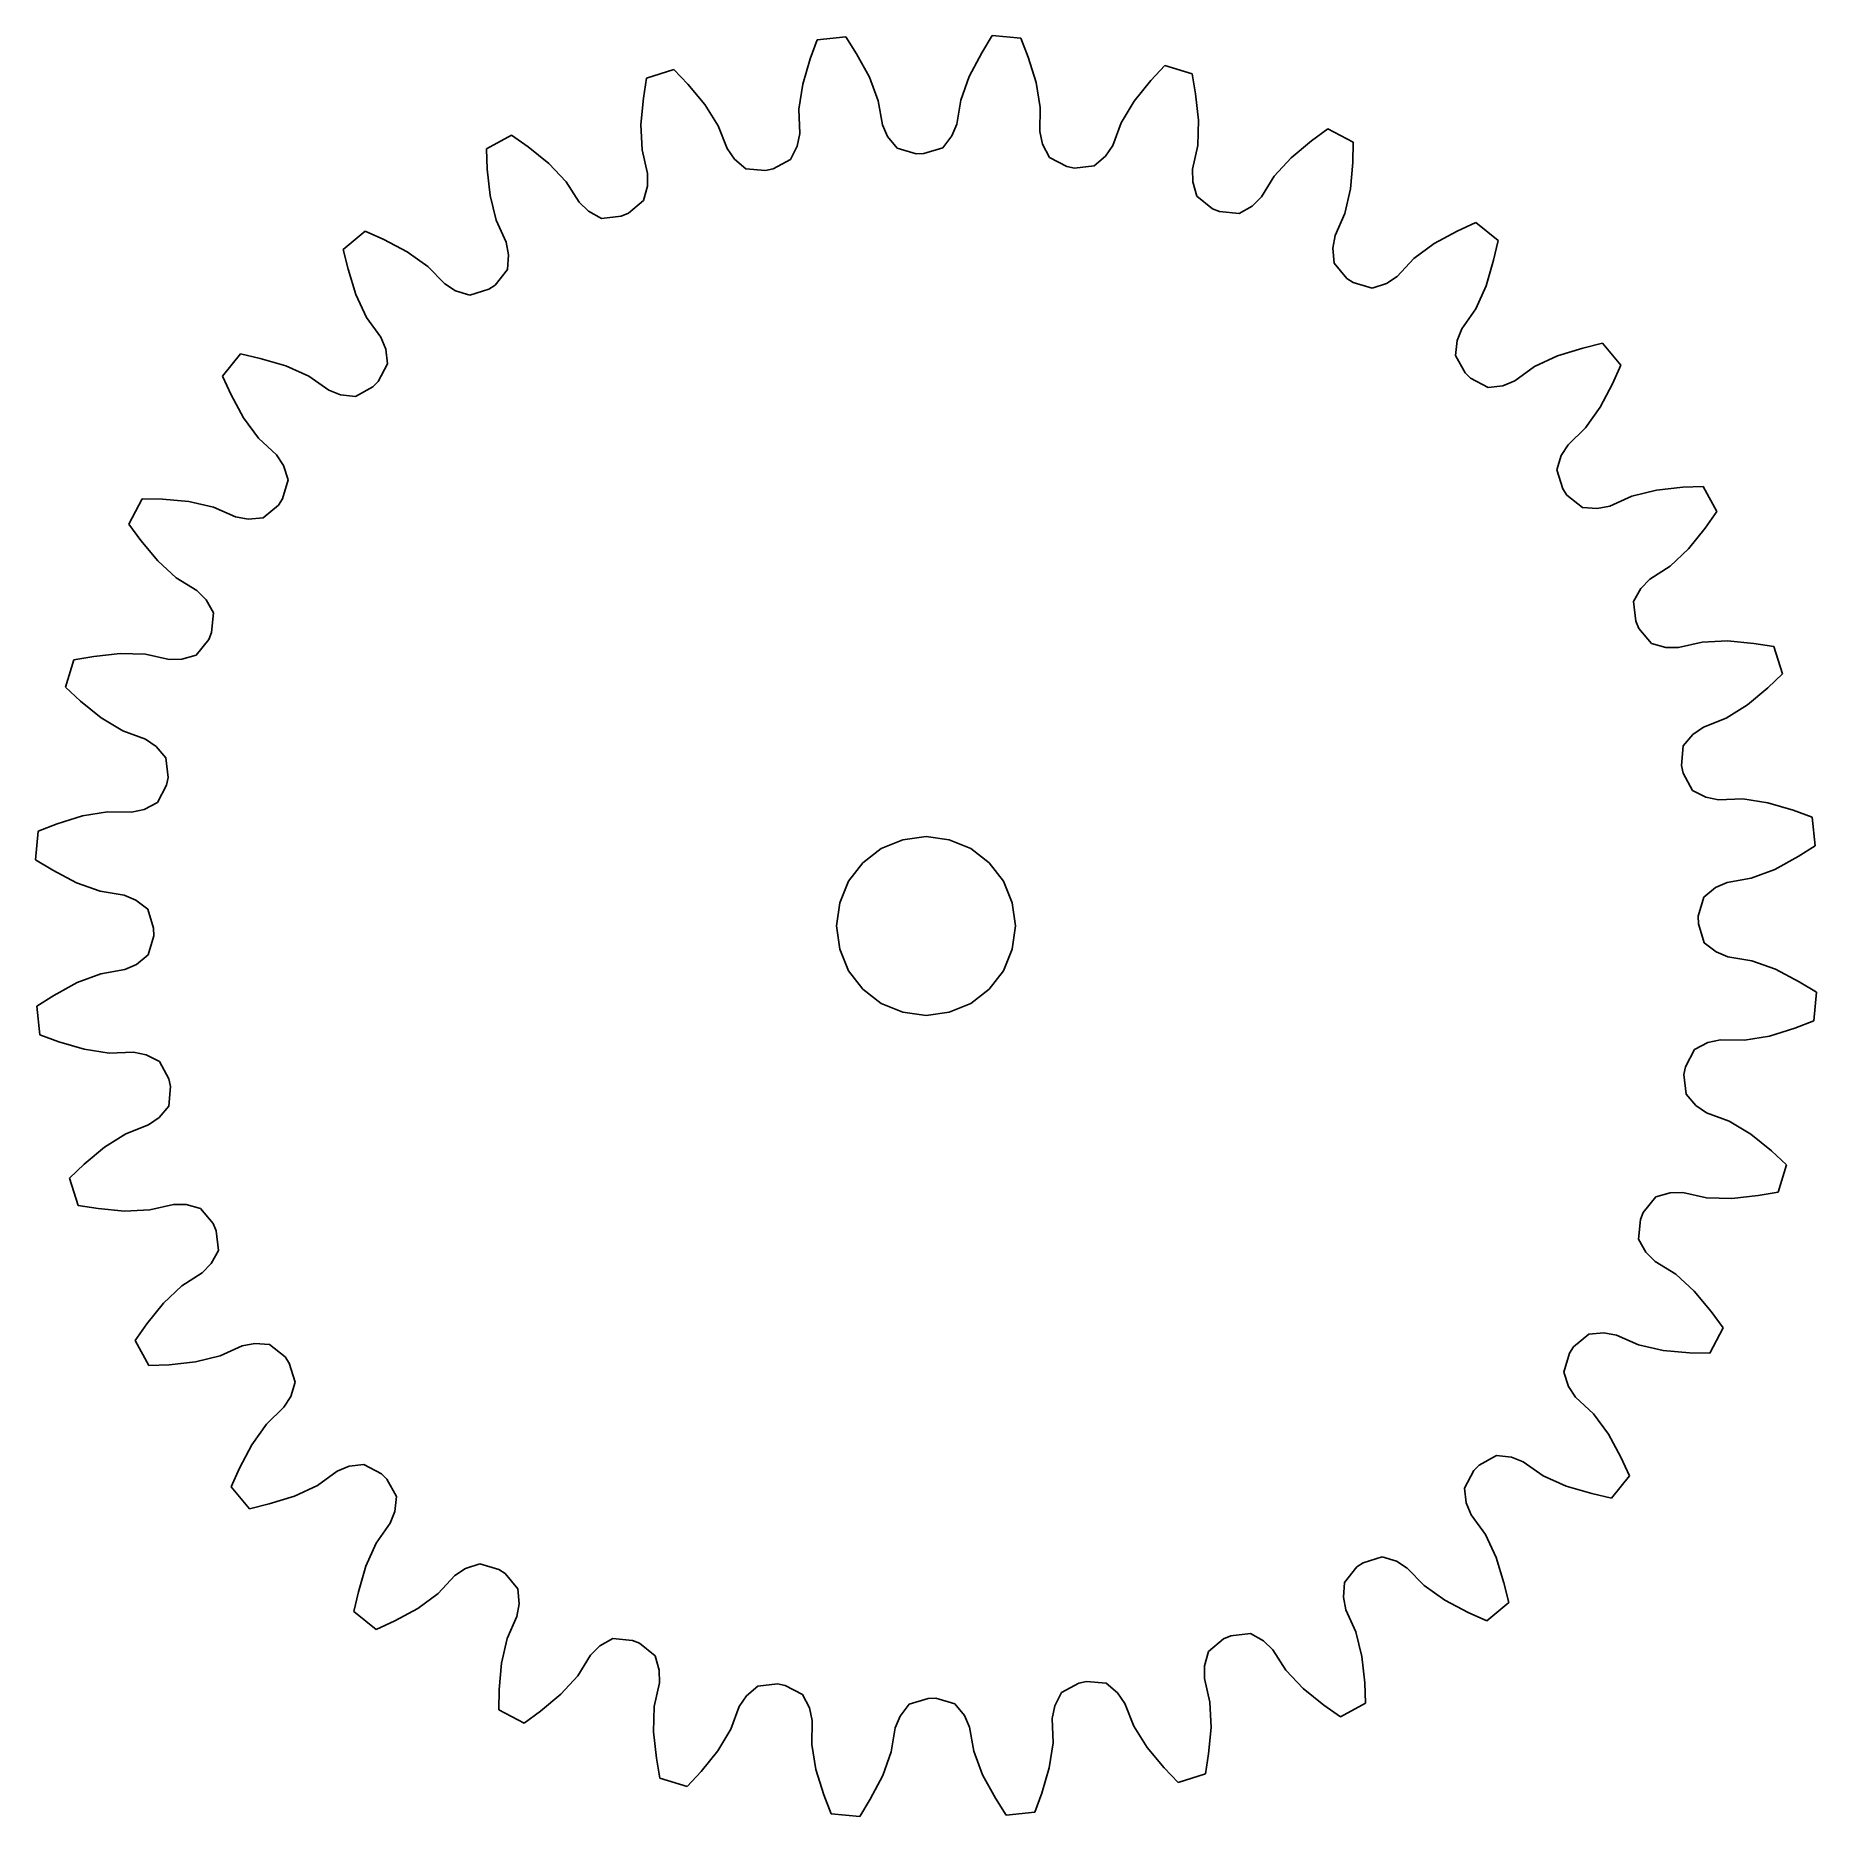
# Model space of a CAD drawing. Extents: x 0.01 to 9.98, y 0.01 to 9.98.
import ezdxf

# ---------------------------------------------------------------- set-up
doc = ezdxf.new("R2010")
doc.units = 0

msp = doc.modelspace()

# ---------------------------------------------------------------- linework, layer by layer
for p, q in [((4.38708, 9.95366), (4.54657, 9.97063)), ((4.54657, 9.97063), (4.60727, 9.87433)), ((5.30689, 9.87982), (5.36607, 9.97707)), ((5.36607, 9.97707), (5.52581, 9.9626)), ((4.348, 9.84674), (4.38708, 9.95366)), ((4.60727, 9.87433), (4.67841, 9.74439)), ((5.23779, 9.74878), (5.30689, 9.87982)), ((5.52581, 9.9626), (5.56655, 9.85631)), ((3.43146, 9.7397), (3.58457, 9.78747)), ((3.58457, 9.78747), (3.6629, 9.70486)), ((4.3058, 9.70473), (4.348, 9.84674)), ((5.56655, 9.85631), (5.61098, 9.71498)), ((6.2538, 9.72521), (6.33082, 9.80904)), ((6.33082, 9.80904), (6.48466, 9.76368)), ((3.414, 9.62722), (3.43146, 9.7397)), ((3.6629, 9.70486), (3.75803, 9.59129)), ((4.28459, 9.56521), (4.3058, 9.70473)), ((4.67841, 9.74439), (4.72852, 9.61246)), ((5.18977, 9.61608), (5.23779, 9.74878)), ((5.61098, 9.71498), (5.63439, 9.57581)), ((6.16047, 9.61016), (6.2538, 9.72521)), ((6.48466, 9.76368), (6.50389, 9.65148)), ((3.40031, 9.4797), (3.414, 9.62722)), ((3.75803, 9.59129), (3.83291, 9.47167)), ((4.28927, 9.4295), (4.28459, 9.56521)), ((4.72852, 9.61246), (4.7525, 9.4788)), ((5.16788, 9.48206), (5.18977, 9.61608)), ((5.63439, 9.57581), (5.63183, 9.44004)), ((6.08748, 9.48938), (6.16047, 9.61016)), ((6.50389, 9.65148), (6.51989, 9.50421)), ((3.40672, 9.33873), (3.40031, 9.4797)), ((3.83291, 9.47167), (3.88251, 9.34526)), ((4.7525, 9.4788), (4.78078, 9.41277)), ((5.14064, 9.4156), (5.16788, 9.48206)), ((6.03987, 9.36221), (6.08748, 9.48938)), ((6.51989, 9.50421), (6.5157, 9.36315)), ((2.53595, 9.34343), (2.6768, 9.42015)), ((2.6768, 9.42015), (2.76974, 9.35441)), ((4.27552, 9.359), (4.28927, 9.4295)), ((4.78078, 9.41277), (4.83346, 9.34757)), ((5.089, 9.34958), (5.14064, 9.4156)), ((5.63183, 9.44004), (5.64669, 9.36976)), ((5.64669, 9.36976), (5.68563, 9.29555)), ((7.03838, 9.2942), (7.15236, 9.38883)), ((7.15236, 9.38883), (7.24425, 9.45602)), ((7.24425, 9.45602), (7.38629, 9.38153)), ((7.38629, 9.38153), (7.38326, 9.26773)), ((2.54076, 9.2297), (2.53595, 9.34343)), ((2.76974, 9.35441), (2.88519, 9.26158)), ((3.43779, 9.20654), (3.40672, 9.33873)), ((3.88251, 9.34526), (3.92313, 9.28602)), ((3.92313, 9.28602), (3.98751, 9.23235)), ((4.13997, 9.23137), (4.23775, 9.28417)), ((4.23775, 9.28417), (4.27552, 9.359)), ((4.83346, 9.34757), (4.94016, 9.31654)), ((4.94016, 9.31654), (4.9828, 9.31687)), ((4.9828, 9.31687), (5.089, 9.34958)), ((5.68563, 9.29555), (5.78423, 9.24429)), ((5.93666, 9.24766), (6.00019, 9.30233)), ((6.00019, 9.30233), (6.03987, 9.36221)), ((6.5157, 9.36315), (6.48671, 9.23048)), ((6.94322, 9.18998), (7.03838, 9.2942)), ((7.38326, 9.26773), (7.37022, 9.12016)), ((2.55612, 9.08235), (2.54076, 9.2297)), ((2.88519, 9.26158), (2.98197, 9.15887)), ((3.43806, 9.1347), (3.43779, 9.20654)), ((3.98751, 9.23235), (4.09821, 9.22273)), ((4.09821, 9.22273), (4.13997, 9.23137)), ((5.78423, 9.24429), (5.82612, 9.2363)), ((5.82612, 9.2363), (5.93666, 9.24766)), ((6.48671, 9.23048), (6.48757, 9.15866)), ((6.87172, 9.07454), (6.94322, 9.18998)), ((2.58991, 8.94533), (2.55612, 9.08235)), ((2.98197, 9.15887), (3.05528, 9.04456)), ((3.41561, 9.05395), (3.43806, 9.1347)), ((6.48757, 9.15866), (6.51128, 9.07827)), ((6.51128, 9.07827), (6.59798, 9.00876)), ((6.82112, 9.02356), (6.87172, 9.07454)), ((7.37022, 9.12016), (7.33859, 8.98263)), ((3.05528, 9.04456), (3.10667, 8.99438)), ((3.10667, 8.99438), (3.18029, 8.95431)), ((3.29074, 8.96646), (3.33001, 8.98309)), ((3.33001, 8.98309), (3.41561, 9.05395)), ((6.59798, 9.00876), (6.63751, 8.99275)), ((6.63751, 8.99275), (6.74814, 8.98233)), ((6.74814, 8.98233), (6.82112, 9.02356)), ((7.33859, 8.98263), (7.28427, 8.85817)), ((1.73495, 8.78007), (1.85813, 8.88279)), ((1.85813, 8.88279), (1.96211, 8.83644)), ((2.64617, 8.82174), (2.58991, 8.94533)), ((3.18029, 8.95431), (3.29074, 8.96646)), ((7.83777, 8.81304), (7.96803, 8.88361)), ((7.96803, 8.88361), (8.07126, 8.93159)), ((8.07126, 8.93159), (8.19604, 8.83081)), ((1.76186, 8.66946), (1.73495, 8.78007)), ((1.96211, 8.83644), (2.09345, 8.76792)), ((2.09345, 8.76792), (2.20841, 8.68606)), ((2.66045, 8.75134), (2.64617, 8.82174)), ((7.28427, 8.85817), (7.27111, 8.78756)), ((7.27111, 8.78756), (7.27868, 8.70408)), ((7.72411, 8.72939), (7.83777, 8.81304)), ((8.19604, 8.83081), (8.17087, 8.71979)), ((1.80567, 8.52794), (1.76186, 8.66946)), ((2.20841, 8.68606), (2.30261, 8.58826)), ((2.65419, 8.66776), (2.66045, 8.75134)), ((7.27868, 8.70408), (7.35015, 8.619)), ((7.63146, 8.63011), (7.72411, 8.72939)), ((8.17087, 8.71979), (8.12929, 8.5776)), ((2.30261, 8.58826), (2.36281, 8.54907)), ((2.54879, 8.55759), (2.58406, 8.58156)), ((2.58406, 8.58156), (2.65419, 8.66776)), ((7.35015, 8.619), (7.3858, 8.59559)), ((7.3858, 8.59559), (7.49227, 8.56378)), ((7.49227, 8.56378), (7.57189, 8.58998)), ((7.57189, 8.58998), (7.63146, 8.63011)), ((8.12929, 8.5776), (8.07143, 8.44889)), ((1.86554, 8.40014), (1.80567, 8.52794)), ((2.36281, 8.54907), (2.44283, 8.52412)), ((2.44283, 8.52412), (2.54879, 8.55759)), ((1.94483, 8.28991), (1.86554, 8.40014)), ((8.07143, 8.44889), (7.99388, 8.33742)), ((1.97257, 8.22364), (1.94483, 8.28991)), ((7.96719, 8.27073), (7.95833, 8.18738)), ((7.99388, 8.33742), (7.96719, 8.27073)), ((1.05925, 8.07126), (1.16002, 8.19604)), ((1.16002, 8.19604), (1.27104, 8.17087)), ((1.27104, 8.17087), (1.41323, 8.12929)), ((1.98273, 8.14045), (1.97257, 8.22364)), ((7.95833, 8.18738), (8.01183, 8.08999)), ((8.40014, 8.1253), (8.52794, 8.18517)), ((8.52794, 8.18517), (8.66946, 8.22897)), ((8.66946, 8.22897), (8.78007, 8.25589)), ((8.78007, 8.25589), (8.88279, 8.13271)), ((1.10723, 7.96803), (1.05925, 8.07126)), ((1.41323, 8.12929), (1.54195, 8.07143)), ((1.54195, 8.07143), (1.65342, 7.99388)), ((1.93077, 8.04222), (1.98273, 8.14045)), ((8.01183, 8.08999), (8.04222, 8.06007)), ((8.28991, 8.046), (8.40014, 8.1253)), ((8.88279, 8.13271), (8.83644, 8.02873)), ((1.65342, 7.99388), (1.72011, 7.96719)), ((1.80346, 7.95833), (1.90085, 8.01183)), ((1.90085, 8.01183), (1.93077, 8.04222)), ((8.04222, 8.06007), (8.14045, 8.00811)), ((8.14045, 8.00811), (8.22364, 8.01827)), ((8.22364, 8.01827), (8.28991, 8.046)), ((8.83644, 8.02873), (8.76792, 7.89739)), ((1.1778, 7.83777), (1.10723, 7.96803)), ((1.72011, 7.96719), (1.80346, 7.95833)), ((8.76792, 7.89739), (8.68606, 7.78243)), ((1.26145, 7.72411), (1.1778, 7.83777)), ((8.68606, 7.78243), (8.58826, 7.68823)), ((1.36073, 7.63146), (1.26145, 7.72411)), ((8.58826, 7.68823), (8.54907, 7.62803)), ((1.40086, 7.57189), (1.36073, 7.63146)), ((8.54907, 7.62803), (8.52412, 7.54801)), ((1.39525, 7.3858), (1.42706, 7.49227)), ((1.42706, 7.49227), (1.40086, 7.57189)), ((8.52412, 7.54801), (8.55759, 7.44205)), ((0.53482, 7.24425), (0.60931, 7.38629)), ((0.60931, 7.38629), (0.72311, 7.38326)), ((0.72311, 7.38326), (0.87068, 7.37022)), ((1.37184, 7.35015), (1.39525, 7.3858)), ((8.55759, 7.44205), (8.58156, 7.40678)), ((8.58156, 7.40678), (8.66776, 7.33665)), ((8.82174, 7.34467), (8.94533, 7.40093)), ((8.94533, 7.40093), (9.08235, 7.43472)), ((9.08235, 7.43472), (9.2297, 7.45007)), ((9.2297, 7.45007), (9.34343, 7.45489)), ((9.34343, 7.45489), (9.42015, 7.31404)), ((0.87068, 7.37022), (1.00821, 7.33859)), ((1.00821, 7.33859), (1.13267, 7.28427)), ((1.13267, 7.28427), (1.20328, 7.27111)), ((1.20328, 7.27111), (1.28675, 7.27868)), ((1.28675, 7.27868), (1.37184, 7.35015)), ((8.66776, 7.33665), (8.75134, 7.33039)), ((8.75134, 7.33039), (8.82174, 7.34467)), ((9.42015, 7.31404), (9.35441, 7.2211)), ((0.60201, 7.15236), (0.53482, 7.24425)), ((9.35441, 7.2211), (9.26158, 7.10565)), ((0.69664, 7.03838), (0.60201, 7.15236)), ((9.26158, 7.10565), (9.15887, 7.00887)), ((0.80086, 6.94322), (0.69664, 7.03838)), ((9.15887, 7.00887), (9.04456, 6.93556)), ((0.9163, 6.87172), (0.80086, 6.94322)), ((8.99438, 6.88416), (8.95431, 6.81055)), ((9.04456, 6.93556), (8.99438, 6.88416)), ((0.96728, 6.82112), (0.9163, 6.87172)), ((1.00851, 6.74814), (0.96728, 6.82112)), ((8.95431, 6.81055), (8.96646, 6.70009)), ((0.99809, 6.63751), (1.00851, 6.74814)), ((8.96646, 6.70009), (8.98309, 6.66082)), ((0.91257, 6.51128), (0.98208, 6.59798)), ((0.98208, 6.59798), (0.99809, 6.63751)), ((8.98309, 6.66082), (9.05395, 6.57523)), ((9.20654, 6.55305), (9.33873, 6.58412)), ((9.33873, 6.58412), (9.4797, 6.59053)), ((9.4797, 6.59053), (9.62722, 6.57684)), ((9.62722, 6.57684), (9.7397, 6.55938)), ((0.1818, 6.33082), (0.22715, 6.48466)), ((0.22715, 6.48466), (0.33935, 6.50389)), ((0.33935, 6.50389), (0.48663, 6.51989)), ((0.48663, 6.51989), (0.62769, 6.5157)), ((0.62769, 6.5157), (0.76035, 6.48671)), ((0.76035, 6.48671), (0.83218, 6.48757)), ((0.83218, 6.48757), (0.91257, 6.51128)), ((9.05395, 6.57523), (9.1347, 6.55278)), ((9.1347, 6.55278), (9.20654, 6.55305)), ((9.7397, 6.55938), (9.78747, 6.40626)), ((9.78747, 6.40626), (9.70486, 6.32794)), ((0.26563, 6.2538), (0.1818, 6.33082)), ((9.70486, 6.32794), (9.59129, 6.23281)), ((0.38068, 6.16047), (0.26563, 6.2538)), ((9.59129, 6.23281), (9.47167, 6.15793)), ((0.50146, 6.08748), (0.38068, 6.16047)), ((0.62863, 6.03987), (0.50146, 6.08748)), ((9.34526, 6.10833), (9.28602, 6.06771)), ((9.47167, 6.15793), (9.34526, 6.10833)), ((0.68851, 6.00019), (0.62863, 6.03987)), ((0.74318, 5.93666), (0.68851, 6.00019)), ((9.23235, 6.00333), (9.22273, 5.89263)), ((9.28602, 6.06771), (9.23235, 6.00333)), ((0.75454, 5.82612), (0.74318, 5.93666)), ((9.22273, 5.89263), (9.23137, 5.85087)), ((0.69529, 5.68563), (0.74655, 5.78423)), ((0.74655, 5.78423), (0.75454, 5.82612)), ((9.23137, 5.85087), (9.28417, 5.75309)), ((0.62107, 5.64669), (0.69529, 5.68563)), ((9.28417, 5.75309), (9.359, 5.71532)), ((9.359, 5.71532), (9.4295, 5.70157)), ((9.4295, 5.70157), (9.56521, 5.70625)), ((9.56521, 5.70625), (9.70473, 5.68504)), ((9.70473, 5.68504), (9.84674, 5.64284)), ((0.13453, 5.56655), (0.27586, 5.61098)), ((0.27586, 5.61098), (0.41503, 5.63439)), ((0.41503, 5.63439), (0.55079, 5.63183)), ((0.55079, 5.63183), (0.62107, 5.64669)), ((9.84674, 5.64284), (9.95366, 5.60376)), ((9.95366, 5.60376), (9.97063, 5.44427)), ((0.01377, 5.36607), (0.02824, 5.52581)), ((0.02824, 5.52581), (0.13453, 5.56655)), ((4.99542, 5.49542), (4.86601, 5.47838)), ((5.12483, 5.47838), (4.99542, 5.49542)), ((4.74542, 5.42843), (4.64187, 5.34897)), ((4.86601, 5.47838), (4.74542, 5.42843)), ((5.24542, 5.42843), (5.12483, 5.47838)), ((5.34897, 5.34897), (5.24542, 5.42843)), ((9.87433, 5.38357), (9.74439, 5.31243)), ((9.97063, 5.44427), (9.87433, 5.38357)), ((0.11101, 5.30689), (0.01377, 5.36607)), ((0.24206, 5.23779), (0.11101, 5.30689)), ((4.64187, 5.34897), (4.56241, 5.24542)), ((5.42843, 5.24542), (5.34897, 5.34897)), ((9.74439, 5.31243), (9.61246, 5.26232)), ((0.37476, 5.18977), (0.24206, 5.23779)), ((0.50877, 5.16788), (0.37476, 5.18977)), ((4.56241, 5.24542), (4.51246, 5.12483)), ((5.47838, 5.12483), (5.42843, 5.24542)), ((9.41277, 5.21005), (9.34757, 5.15738)), ((9.4788, 5.23833), (9.41277, 5.21005)), ((9.61246, 5.26232), (9.4788, 5.23833)), ((0.57524, 5.14064), (0.50877, 5.16788)), ((0.64126, 5.089), (0.57524, 5.14064)), ((0.67397, 4.9828), (0.64126, 5.089)), ((4.51246, 5.12483), (4.49542, 4.99542)), ((5.49542, 4.99542), (5.47838, 5.12483)), ((9.34757, 5.15738), (9.31654, 5.05068)), ((0.6743, 4.94016), (0.67397, 4.9828)), ((4.49542, 4.99542), (4.51246, 4.86601)), ((5.47838, 4.86601), (5.49542, 4.99542)), ((5.49542, 4.99542), (5.49542, 4.99542)), ((5.49542, 4.99542), (5.49542, 4.99542)), ((9.31654, 5.05068), (9.31687, 5.00804)), ((9.31687, 5.00804), (9.31687, 5.00804)), ((9.31687, 5.00804), (9.34958, 4.90184)), ((0.64326, 4.83346), (0.6743, 4.94016)), ((9.34958, 4.90184), (9.4156, 4.85019)), ((0.57807, 4.78078), (0.64326, 4.83346)), ((4.51246, 4.86601), (4.56241, 4.74542)), ((5.42843, 4.74542), (5.47838, 4.86601)), ((9.4156, 4.85019), (9.48206, 4.82295)), ((9.48206, 4.82295), (9.61608, 4.80107)), ((9.61608, 4.80107), (9.74878, 4.75304)), ((0.24645, 4.67841), (0.37838, 4.72852)), ((0.37838, 4.72852), (0.51204, 4.7525)), ((0.51204, 4.7525), (0.57807, 4.78078)), ((4.56241, 4.74542), (4.64187, 4.64187)), ((5.34897, 4.64187), (5.42843, 4.74542)), ((9.74878, 4.75304), (9.87982, 4.68395)), ((9.87982, 4.68395), (9.97707, 4.62477)), ((0.02021, 4.54657), (0.11651, 4.60727)), ((0.11651, 4.60727), (0.24645, 4.67841)), ((4.64187, 4.64187), (4.74542, 4.56241)), ((5.24542, 4.56241), (5.34897, 4.64187)), ((9.97707, 4.62477), (9.9626, 4.46503)), ((0.03718, 4.38708), (0.02021, 4.54657)), ((4.74542, 4.56241), (4.86601, 4.51246)), ((4.86601, 4.51246), (4.99542, 4.49542)), ((4.99542, 4.49542), (5.12483, 4.51246)), ((5.12483, 4.51246), (5.24542, 4.56241)), ((0.1441, 4.348), (0.03718, 4.38708)), ((9.85631, 4.42428), (9.71498, 4.37986)), ((9.9626, 4.46503), (9.85631, 4.42428)), ((0.28611, 4.3058), (0.1441, 4.348)), ((0.42563, 4.28459), (0.28611, 4.3058)), ((0.56134, 4.28927), (0.42563, 4.28459)), ((0.63184, 4.27552), (0.56134, 4.28927)), ((9.29555, 4.3052), (9.24429, 4.20661)), ((9.36976, 4.34415), (9.29555, 4.3052)), ((9.44004, 4.359), (9.36976, 4.34415)), ((9.57581, 4.35645), (9.44004, 4.359)), ((9.71498, 4.37986), (9.57581, 4.35645)), ((0.70666, 4.23775), (0.63184, 4.27552)), ((0.75946, 4.13997), (0.70666, 4.23775)), ((9.24429, 4.20661), (9.2363, 4.16472)), ((0.75849, 3.98751), (0.76811, 4.09821)), ((0.76811, 4.09821), (0.75946, 4.13997)), ((9.2363, 4.16472), (9.24766, 4.05418)), ((0.70482, 3.92313), (0.75849, 3.98751)), ((9.24766, 4.05418), (9.30233, 3.99065)), ((9.30233, 3.99065), (9.36221, 3.95097)), ((0.64557, 3.88251), (0.70482, 3.92313)), ((9.36221, 3.95097), (9.48938, 3.90336)), ((9.48938, 3.90336), (9.61016, 3.83037)), ((0.39955, 3.75803), (0.51916, 3.83291)), ((0.51916, 3.83291), (0.64557, 3.88251)), ((9.61016, 3.83037), (9.72521, 3.73703)), ((0.28598, 3.6629), (0.39955, 3.75803)), ((9.72521, 3.73703), (9.80904, 3.66002)), ((0.20337, 3.58457), (0.28598, 3.6629)), ((9.80904, 3.66002), (9.76368, 3.50617)), ((0.25113, 3.43146), (0.20337, 3.58457)), ((9.15866, 3.50327), (9.07827, 3.47955)), ((9.23048, 3.50413), (9.15866, 3.50327)), ((9.36315, 3.47514), (9.23048, 3.50413)), ((9.76368, 3.50617), (9.65148, 3.48695)), ((0.36362, 3.414), (0.25113, 3.43146)), ((0.51113, 3.40031), (0.36362, 3.414)), ((0.65211, 3.40672), (0.51113, 3.40031)), ((0.7843, 3.43779), (0.65211, 3.40672)), ((0.85613, 3.43806), (0.7843, 3.43779)), ((0.93689, 3.41561), (0.85613, 3.43806)), ((1.00775, 3.33001), (0.93689, 3.41561)), ((9.00876, 3.39285), (8.99275, 3.35333)), ((9.07827, 3.47955), (9.00876, 3.39285)), ((9.50421, 3.47094), (9.36315, 3.47514)), ((9.65148, 3.48695), (9.50421, 3.47094)), ((1.02438, 3.29074), (1.00775, 3.33001)), ((1.03653, 3.18029), (1.02438, 3.29074)), ((8.99275, 3.35333), (8.98233, 3.2427)), ((8.98233, 3.2427), (9.02356, 3.16972)), ((0.94627, 3.05528), (0.99646, 3.10667)), ((0.99646, 3.10667), (1.03653, 3.18029)), ((9.02356, 3.16972), (9.07454, 3.11912)), ((9.07454, 3.11912), (9.18998, 3.04761)), ((0.83197, 2.98197), (0.94627, 3.05528)), ((9.18998, 3.04761), (9.2942, 2.95246)), ((0.72926, 2.88519), (0.83197, 2.98197)), ((9.2942, 2.95246), (9.38883, 2.83848)), ((0.63643, 2.76974), (0.72926, 2.88519)), ((9.38883, 2.83848), (9.45602, 2.74659)), ((0.57069, 2.6768), (0.63643, 2.76974)), ((8.70408, 2.71216), (8.619, 2.64068)), ((8.78756, 2.71973), (8.70408, 2.71216)), ((8.85817, 2.70656), (8.78756, 2.71973)), ((8.98263, 2.65225), (8.85817, 2.70656)), ((9.45602, 2.74659), (9.38153, 2.60455)), ((0.64741, 2.53595), (0.57069, 2.6768)), ((1.16909, 2.64617), (1.04551, 2.58991)), ((1.23949, 2.66045), (1.16909, 2.64617)), ((1.32307, 2.65419), (1.23949, 2.66045)), ((1.40927, 2.58406), (1.32307, 2.65419)), ((8.59559, 2.60504), (8.56378, 2.49857)), ((8.619, 2.64068), (8.59559, 2.60504)), ((9.12016, 2.62062), (8.98263, 2.65225)), ((9.26773, 2.60758), (9.12016, 2.62062)), ((9.38153, 2.60455), (9.26773, 2.60758)), ((0.76114, 2.54076), (0.64741, 2.53595)), ((0.90849, 2.55612), (0.76114, 2.54076)), ((1.04551, 2.58991), (0.90849, 2.55612)), ((1.43324, 2.54879), (1.40927, 2.58406)), ((1.46671, 2.44283), (1.43324, 2.54879)), ((8.56378, 2.49857), (8.58998, 2.41895)), ((1.44177, 2.36281), (1.46671, 2.44283)), ((8.58998, 2.41895), (8.63011, 2.35937)), ((1.30477, 2.20841), (1.40258, 2.30261)), ((1.40258, 2.30261), (1.44177, 2.36281)), ((8.63011, 2.35937), (8.72939, 2.26672)), ((1.22292, 2.09345), (1.30477, 2.20841)), ((8.72939, 2.26672), (8.81304, 2.15307)), ((1.1544, 1.96211), (1.22292, 2.09345)), ((8.81304, 2.15307), (8.88361, 2.02281)), ((8.18738, 2.0325), (8.08999, 1.979)), ((8.27073, 2.02365), (8.18738, 2.0325)), ((8.33742, 1.99696), (8.27073, 2.02365)), ((8.44889, 1.91941), (8.33742, 1.99696)), ((8.88361, 2.02281), (8.93159, 1.91958)), ((1.10805, 1.85813), (1.1544, 1.96211)), ((1.70093, 1.94483), (1.59069, 1.86554)), ((1.76719, 1.97257), (1.70093, 1.94483)), ((1.85039, 1.98273), (1.76719, 1.97257)), ((1.94861, 1.93077), (1.85039, 1.98273)), ((1.979, 1.90085), (1.94861, 1.93077)), ((2.0325, 1.80346), (1.979, 1.90085)), ((8.06007, 1.94861), (8.00811, 1.85039)), ((8.08999, 1.979), (8.06007, 1.94861)), ((8.5776, 1.86155), (8.44889, 1.91941)), ((8.93159, 1.91958), (8.83081, 1.7948)), ((1.21077, 1.73495), (1.10805, 1.85813)), ((1.4629, 1.80567), (1.32138, 1.76186)), ((1.59069, 1.86554), (1.4629, 1.80567)), ((2.02365, 1.72011), (2.0325, 1.80346)), ((8.00811, 1.85039), (8.01827, 1.76719)), ((8.71979, 1.81997), (8.5776, 1.86155)), ((8.83081, 1.7948), (8.71979, 1.81997)), ((1.32138, 1.76186), (1.21077, 1.73495)), ((1.99696, 1.65342), (2.02365, 1.72011)), ((8.01827, 1.76719), (8.046, 1.70093)), ((8.046, 1.70093), (8.1253, 1.59069)), ((1.91941, 1.54195), (1.99696, 1.65342)), ((1.86155, 1.41323), (1.91941, 1.54195)), ((8.1253, 1.59069), (8.18517, 1.4629)), ((1.81997, 1.27104), (1.86155, 1.41323)), ((2.41895, 1.40086), (2.35937, 1.36073)), ((2.49857, 1.42706), (2.41895, 1.40086)), ((2.60504, 1.39525), (2.49857, 1.42706)), ((2.64068, 1.37184), (2.60504, 1.39525)), ((7.40678, 1.40927), (7.33665, 1.32307)), ((7.44205, 1.43324), (7.40678, 1.40927)), ((7.54801, 1.46671), (7.44205, 1.43324)), ((7.62803, 1.44177), (7.54801, 1.46671)), ((7.68823, 1.40258), (7.62803, 1.44177)), ((7.78243, 1.30477), (7.68823, 1.40258)), ((8.18517, 1.4629), (8.22897, 1.32138)), ((2.35937, 1.36073), (2.26672, 1.26145)), ((2.71216, 1.28675), (2.64068, 1.37184)), ((7.33665, 1.32307), (7.33039, 1.23949)), ((7.89739, 1.22292), (7.78243, 1.30477)), ((8.22897, 1.32138), (8.25589, 1.21077)), ((1.7948, 1.16002), (1.81997, 1.27104)), ((2.26672, 1.26145), (2.15307, 1.1778)), ((2.70656, 1.13267), (2.71973, 1.20328)), ((2.71973, 1.20328), (2.71216, 1.28675)), ((7.33039, 1.23949), (7.34467, 1.16909)), ((8.02873, 1.1544), (7.89739, 1.22292)), ((8.25589, 1.21077), (8.13271, 1.10805)), ((1.91958, 1.05925), (1.7948, 1.16002)), ((2.02281, 1.10723), (1.91958, 1.05925)), ((2.15307, 1.1778), (2.02281, 1.10723)), ((2.65225, 1.00821), (2.70656, 1.13267)), ((7.34467, 1.16909), (7.40093, 1.04551)), ((8.13271, 1.10805), (8.02873, 1.1544)), ((2.62062, 0.87068), (2.65225, 1.00821)), ((3.2427, 1.00851), (3.16972, 0.96728)), ((3.35333, 0.99809), (3.2427, 1.00851)), ((3.39285, 0.98208), (3.35333, 0.99809)), ((6.66082, 1.00775), (6.57523, 0.93689)), ((6.70009, 1.02438), (6.66082, 1.00775)), ((6.81055, 1.03653), (6.70009, 1.02438)), ((6.88416, 0.99646), (6.81055, 1.03653)), ((6.93556, 0.94627), (6.88416, 0.99646)), ((7.40093, 1.04551), (7.43472, 0.90849)), ((3.11912, 0.9163), (3.04761, 0.80086)), ((3.16972, 0.96728), (3.11912, 0.9163)), ((3.47955, 0.91257), (3.39285, 0.98208)), ((3.50327, 0.83218), (3.47955, 0.91257)), ((6.57523, 0.93689), (6.55278, 0.85613)), ((7.00887, 0.83197), (6.93556, 0.94627)), ((7.43472, 0.90849), (7.45007, 0.76114)), ((2.60758, 0.72311), (2.62062, 0.87068)), ((3.04761, 0.80086), (2.95246, 0.69664)), ((3.50413, 0.76035), (3.50327, 0.83218)), ((6.55278, 0.85613), (6.55305, 0.7843)), ((7.10565, 0.72926), (7.00887, 0.83197)), ((2.60455, 0.60931), (2.60758, 0.72311)), ((3.47514, 0.62769), (3.50413, 0.76035)), ((4.05418, 0.74318), (3.99065, 0.68851)), ((4.16472, 0.75454), (4.05418, 0.74318)), ((4.20661, 0.74655), (4.16472, 0.75454)), ((4.3052, 0.69529), (4.20661, 0.74655)), ((5.75309, 0.70666), (5.71532, 0.63184)), ((5.85087, 0.75946), (5.75309, 0.70666)), ((5.89263, 0.76811), (5.85087, 0.75946)), ((6.00333, 0.75849), (5.89263, 0.76811)), ((6.06771, 0.70482), (6.00333, 0.75849)), ((6.10833, 0.64557), (6.06771, 0.70482)), ((6.55305, 0.7843), (6.58412, 0.65211)), ((7.2211, 0.63643), (7.10565, 0.72926)), ((7.45007, 0.76114), (7.45489, 0.64741)), ((2.74659, 0.53482), (2.60455, 0.60931)), ((2.83848, 0.60201), (2.74659, 0.53482)), ((2.95246, 0.69664), (2.83848, 0.60201)), ((3.47094, 0.48663), (3.47514, 0.62769)), ((3.95097, 0.62863), (3.90336, 0.50146)), ((3.99065, 0.68851), (3.95097, 0.62863)), ((4.34415, 0.62107), (4.3052, 0.69529)), ((4.359, 0.55079), (4.34415, 0.62107)), ((4.90184, 0.64126), (4.85019, 0.57524)), ((5.00804, 0.67397), (4.90184, 0.64126)), ((5.05068, 0.6743), (5.00804, 0.67397)), ((5.15738, 0.64326), (5.05068, 0.6743)), ((5.21005, 0.57807), (5.15738, 0.64326)), ((5.71532, 0.63184), (5.70157, 0.56134)), ((6.15793, 0.51916), (6.10833, 0.64557)), ((6.58412, 0.65211), (6.59053, 0.51113)), ((7.31404, 0.57069), (7.2211, 0.63643)), ((7.45489, 0.64741), (7.31404, 0.57069)), ((3.90336, 0.50146), (3.83037, 0.38068)), ((4.35645, 0.41503), (4.359, 0.55079)), ((4.82295, 0.50877), (4.80107, 0.37476)), ((4.85019, 0.57524), (4.82295, 0.50877)), ((5.23833, 0.51204), (5.21005, 0.57807)), ((5.26232, 0.37838), (5.23833, 0.51204)), ((5.70157, 0.56134), (5.70625, 0.42563)), ((6.23281, 0.39955), (6.15793, 0.51916)), ((6.59053, 0.51113), (6.57684, 0.36362)), ((3.48695, 0.33935), (3.47094, 0.48663)), ((4.37986, 0.27586), (4.35645, 0.41503)), ((5.70625, 0.42563), (5.68504, 0.28611)), ((6.32794, 0.28598), (6.23281, 0.39955)), ((3.50617, 0.22715), (3.48695, 0.33935)), ((3.83037, 0.38068), (3.73703, 0.26563)), ((4.80107, 0.37476), (4.75304, 0.24206)), ((5.31243, 0.24645), (5.26232, 0.37838)), ((6.57684, 0.36362), (6.55938, 0.25113)), ((3.66002, 0.1818), (3.50617, 0.22715)), ((3.73703, 0.26563), (3.66002, 0.1818)), ((4.42428, 0.13453), (4.37986, 0.27586)), ((4.75304, 0.24206), (4.68395, 0.11101)), ((5.38357, 0.11651), (5.31243, 0.24645)), ((5.68504, 0.28611), (5.64284, 0.1441)), ((6.40626, 0.20337), (6.32794, 0.28598)), ((6.55938, 0.25113), (6.40626, 0.20337)), ((4.46503, 0.02824), (4.42428, 0.13453)), ((4.68395, 0.11101), (4.62477, 0.01377)), ((5.44427, 0.02021), (5.38357, 0.11651)), ((5.64284, 0.1441), (5.60376, 0.03718)), ((4.62477, 0.01377), (4.46503, 0.02824)), ((5.60376, 0.03718), (5.44427, 0.02021))]:
    msp.add_line(p, q)

doc.saveas('drawing.dxf')
